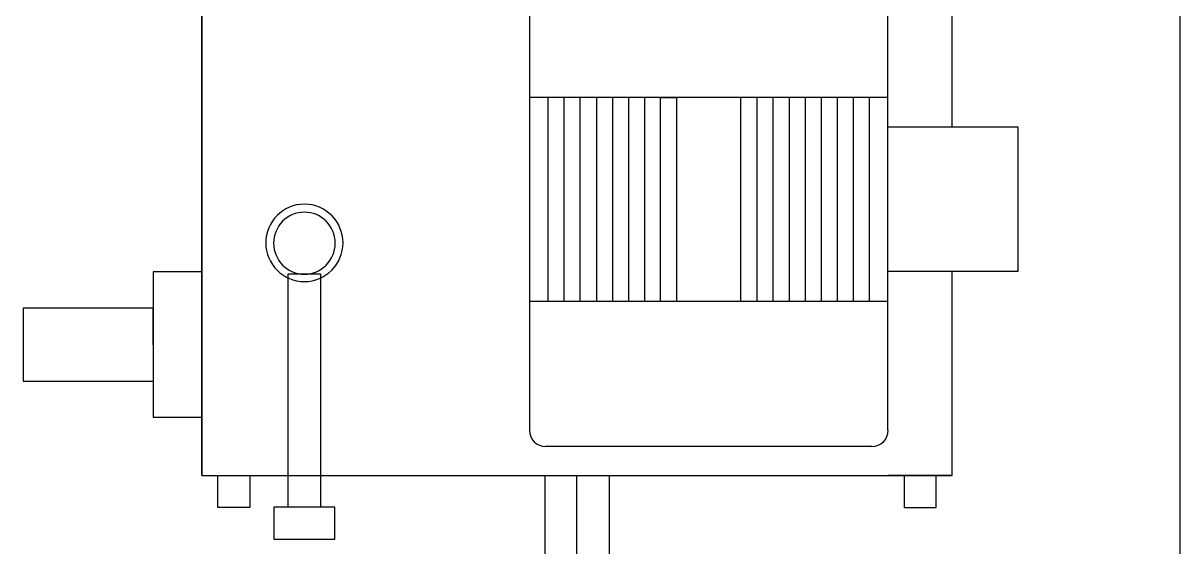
# Model space of a CAD drawing. Header units: inches. Extents: x 23291 to 181956, y 9161 to 51408.
# Drawn here: x 45724 to 46516, y 32359 to 32717 of the extents above; entities that cross this region are included whole.
import ezdxf

# ---------------------------------------------------------------- set-up
doc = ezdxf.new("R2010")
doc.units = ezdxf.units.IN
doc.header["$MEASUREMENT"] = 0
doc.layers.add('PDF9_Geometry', color=7, linetype='Continuous')

# ---------------------------------------------------------------- blocks, each defined once
blk = doc.blocks.new('2')
at = {"layer": 'PDF9_Geometry', "lineweight": 25}
for p, q in [((28.56061, 32.68492), (28.56061, 30.43974)), ((28.4189, 32.26847), (28.4189, 32.43337)), ((27.9519, 32.37727), (27.9519, 32.05166)), ((27.9519, 32.05166), (27.9519, 32.37727)), ((27.9519, 32.37727), (27.9519, 32.05166)), ((28.15584, 32.34873), (28.15584, 32.07981)), ((28.37882, 32.07981), (28.37882, 32.34873)), ((28.26744, 32.28664), (28.15584, 32.28664)), ((28.17731, 32.28664), (28.16735, 32.28664)), ((28.16735, 32.28664), (28.16735, 32.16006)), ((28.18728, 32.28664), (28.17731, 32.28664)), ((28.17731, 32.28664), (28.17731, 32.16006)), ((28.19746, 32.28664), (28.18728, 32.28664)), ((28.18728, 32.28664), (28.18728, 32.16006)), ((28.20743, 32.28664), (28.19746, 32.28664)), ((28.19746, 32.28664), (28.19746, 32.16006)), ((28.21739, 32.28664), (28.20743, 32.28664)), ((28.20743, 32.28664), (28.20743, 32.16006)), ((28.22736, 32.28664), (28.21739, 32.28664)), ((28.21739, 32.28664), (28.21739, 32.16006)), ((28.23732, 32.28664), (28.22736, 32.28664)), ((28.22736, 32.28664), (28.22736, 32.16006)), ((28.23732, 32.16006), (28.23732, 32.28664)), ((28.23732, 32.28664), (28.24729, 32.28664)), ((28.24729, 32.28664), (28.24729, 32.16006)), ((28.37882, 32.28664), (28.26744, 32.28664)), ((28.28737, 32.28664), (28.26744, 32.28664)), ((28.28737, 32.16006), (28.28737, 32.28664)), ((28.29733, 32.28664), (28.29733, 32.16006)), ((28.30729, 32.28664), (28.30729, 32.16006)), ((28.31748, 32.28664), (28.31748, 32.16006)), ((28.32745, 32.28664), (28.32745, 32.16006)), ((28.33741, 32.28664), (28.33741, 32.16006)), ((28.34737, 32.28664), (28.34737, 32.16006)), ((28.35734, 32.28664), (28.35734, 32.16006)), ((28.3673, 32.28664), (28.3673, 32.16006)), ((28.37882, 32.16006), (28.37882, 32.28664)), ((28.37882, 32.22335), (28.37882, 32.27765)), ((28.37882, 32.22335), (28.37882, 32.26847)), ((28.37882, 32.26847), (28.45986, 32.26847)), ((28.45986, 32.26847), (28.45986, 32.17843)), ((28.37882, 32.16925), (28.37882, 32.22335)), ((27.9519, 32.17823), (27.92156, 32.17823)), ((27.92156, 32.17823), (27.92156, 32.08779)), ((28.0057, 32.03189), (28.0057, 32.17703)), ((28.0057, 32.17703), (28.01567, 32.17703)), ((28.01567, 32.17703), (28.02585, 32.17703)), ((28.02585, 32.17703), (28.02585, 32.03189)), ((28.45986, 32.17843), (28.37882, 32.17843)), ((28.4189, 32.05166), (28.4189, 32.17843)), ((28.15584, 32.16006), (28.26744, 32.16006)), ((28.26744, 32.16006), (28.37882, 32.16006)), ((27.92156, 32.15567), (27.84074, 32.15567)), ((27.84074, 32.15567), (27.84074, 32.11035)), ((27.92156, 32.13291), (27.92156, 32.15567)), ((27.84074, 32.11035), (27.92156, 32.11035)), ((27.92156, 32.08779), (27.9519, 32.08779)), ((27.9519, 32.08779), (27.9519, 32.05166)), ((28.36885, 32.06962), (28.1658, 32.06962)), ((27.9519, 32.05166), (28.4189, 32.05166)), ((27.9519, 32.05166), (28.03294, 32.05166)), ((27.9519, 32.05166), (27.97183, 32.05166)), ((27.96186, 32.03169), (27.96186, 32.05166)), ((27.97183, 32.05166), (27.98179, 32.05166)), ((27.98179, 32.05166), (27.98179, 32.03169)), ((28.16536, 32.05166), (28.16536, 31.14727)), ((28.18529, 31.59947), (28.18529, 32.05166)), ((28.18529, 32.05166), (28.20544, 32.05166)), ((28.20544, 32.05166), (28.20544, 31.14727)), ((28.4189, 32.05166), (28.37882, 32.05166)), ((28.389, 32.05166), (28.389, 32.03169)), ((28.40893, 32.03169), (28.40893, 32.05166)), ((27.98179, 32.03169), (27.96186, 32.03169)), ((28.01567, 32.03189), (27.99685, 32.03189)), ((27.99685, 32.03189), (27.99685, 32.01193)), ((28.01567, 32.03189), (28.0057, 32.03189)), ((28.03471, 32.03189), (28.01567, 32.03189)), ((28.02585, 32.03189), (28.01567, 32.03189)), ((28.03471, 32.01193), (28.03471, 32.03189)), ((28.389, 32.03169), (28.40893, 32.03169)), ((27.99685, 32.01193), (28.01567, 32.01193)), ((28.01567, 32.01193), (28.03471, 32.01193))]:
    blk.add_line(p, q, dxfattribs=at)
for points in [[(28.01578, 32.22036), (28.00251, 32.22036), (27.99175, 32.20958), (27.99175, 32.1963)], [(28.01578, 32.21536), (28.0052, 32.21536), (27.99663, 32.20674), (27.99663, 32.1961)], [(28.0398, 32.1963), (28.0398, 32.20958), (28.02905, 32.22036), (28.01578, 32.22036)], [(28.03493, 32.1961), (28.03493, 32.20674), (28.02636, 32.21536), (28.01578, 32.21536)], [(27.99175, 32.1963), (27.99175, 32.18301), (28.00251, 32.17224), (28.01578, 32.17224)], [(27.99663, 32.1961), (27.99663, 32.18546), (28.0052, 32.17683), (28.01578, 32.17683)], [(28.01578, 32.17224), (28.02905, 32.17224), (28.0398, 32.18301), (28.0398, 32.1963)], [(28.01578, 32.17683), (28.02636, 32.17683), (28.03493, 32.18546), (28.03493, 32.1961)], [(28.15584, 32.07971), (28.15584, 32.07414), (28.16035, 32.06962), (28.16591, 32.06962)], [(28.36896, 32.06962), (28.37453, 32.06962), (28.37904, 32.07414), (28.37904, 32.07971)]]:
    blk.add_open_spline(points, degree=3, dxfattribs=at)

msp = doc.modelspace()

# ---------------------------------------------------------------- block references
at = {"xscale": 1100, "yscale": 1100, "zscale": 1100}
msp.add_blockref('2', (15099.04, -2849.37), dxfattribs=at)

doc.saveas('drawing.dxf')
